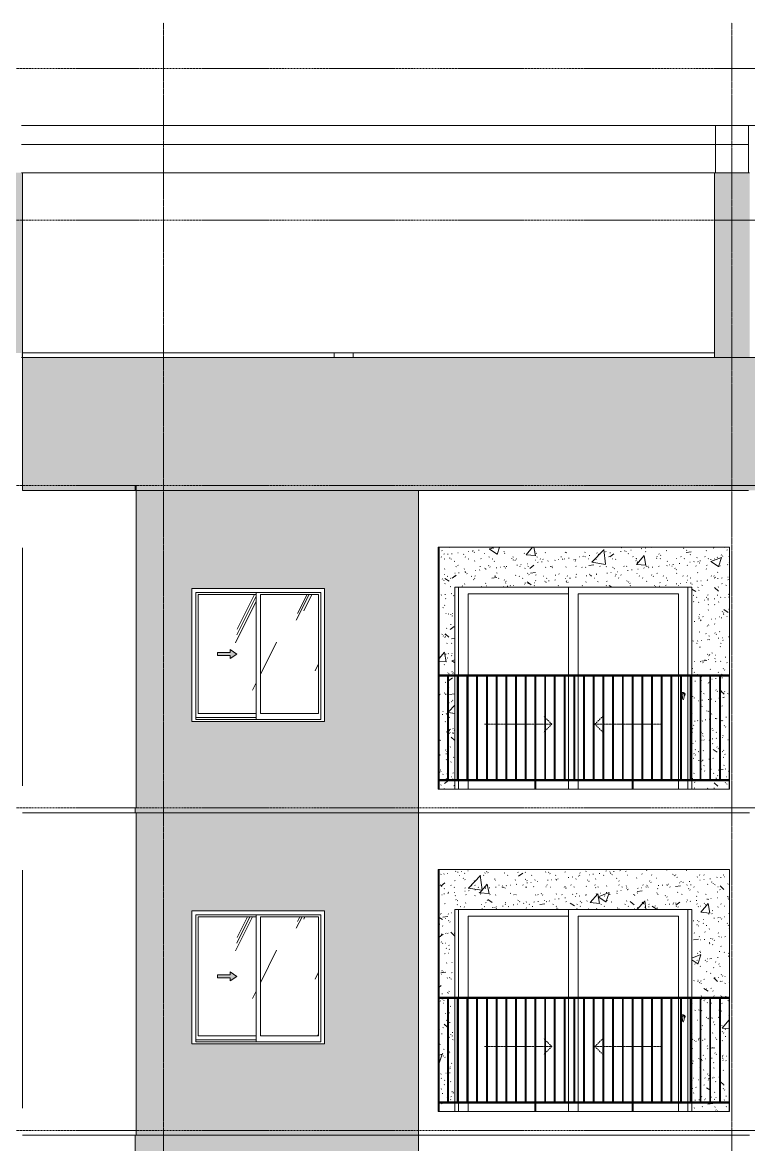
# Model space of a CAD drawing. Header units: millimetres. Extents: x 25061 to 259291, y -8723 to 35400.
# Drawn here: x 173820 to 181485, y 22450 to 34286 of the extents above; entities that cross this region are included whole.
import ezdxf

# ---------------------------------------------------------------- set-up
doc = ezdxf.new("R2010")
doc.units = ezdxf.units.MM
for name, pattern in [('1 NÉT CALL OUT', [6, 3, -3]), ('Centre', [31.75, 6.35, -4.7625, 15.875, -4.7625]), ('Dash', [6.35, 3.175, -3.175]), ('Grid Line', [22.225, 12.7, -3.175, 3.175, -3.175])]:
    doc.linetypes.add(name, pattern=pattern)
for name, color, linetype, lineweight in [('0-2', 50, 'Continuous', 5), ('A-DETL-GENF', 92, 'Continuous', 9), ('A-DETL-GENF-3', 92, '1 NÉT CALL OUT', 9), ('A-DOOR', 31, 'Continuous', 9), ('A-DOOR-FRAM', 31, 'Continuous', 9), ('A-DOOR-HDLN', 31, 'Dash', 9), ('A-FLOR-2', 7, 'Continuous', 9), ('A-FLOR-LEVL-2', 51, 'Centre', 9), ('A-GLAZ', 151, 'Continuous', 9), ('A-GLAZ-1', 7, '1 NÉT CALL OUT', 9), ('A-WALL', 113, 'Continuous', 9), ('A-WALL-PATT-2', 9, 'Continuous', 9), ('A-WALL-PATT-3', 111, 'Continuous', 5), ('I-WALL', 2, 'Continuous', 9), ('I-WALL-2', 7, 'Continuous', 9), ('I-WALL-3', 2, 'Continuous', 18), ('S-BEAM-3', 7, 'Continuous', 9), ('S-COLS', 52, 'Continuous', 9), ('S-COLS-1', 7, 'Continuous', 9), ('S-GRID-1', 1, 'Grid Line', 9)]:
    doc.layers.add(name, color=color, linetype=linetype, lineweight=lineweight)
pattern_1 = [(50, (-80880.3, 14125), (1165.978, -102.01), [121.92, -1341.12]), (355, (-80880.3, 14125), (-225.554, 1222.763), [97.536, -1072.896]), (100.451, (-80783.1, 14116.5), (940.433, 1120.746), [103.616, -1139.776]), (46.184, (-80880.3, 14450.1), (1734.91, -269.074), [182.88, -2011.68]), (96.636, (-80735.7, 14427.7), (1519.38, 1583.54), [155.42, -1709.66]), (351.184, (-80880.3, 14450.1), (1519.39, 1583.52), [146.3, -1609.34]), (21, (-80717.7, 14368.8), (970.332, -654.498), [121.92, -1341.12]), (326, (-80717.7, 14368.8), (395.533, 1178.804), [97.536, -1072.896]), (71.451, (-80636.9, 14314.3), (1365.87, 524.296), [103.616, -1139.776]), (37.5, (-80880.3, 14125), (19.767, 541.153), [53.645, -1006.246, 53.645, -1035.507, -1076.96]), (37.5, (-80880.3, 14125), (19.767, 541.153), [-2149.043, 53.645, -1023.315]), (7.5, (-80880.3, 14125), (427.646, 641.156), [53.645, -567.334, 53.645, -981.862, -410.464]), (7.5, (-80880.3, 14125), (427.646, 641.156), [-1656.486, 53.645, -356.82]), (327.5, (-81242.8, 14125), (867.782, -36.665), [53.645, -352.755, 53.645, -1214.323, -1682.496]), (327.5, (-81242.8, 14125), (867.782, -36.665), [-1674.368, 53.645, -1628.85]), (317.5, (-81405.4, 14125), (948.028, 162.73), [53.645, -474.675, 53.645, -788.416, -1194.816]), (317.5, (-81405.4, 14125), (948.028, 162.73), [-1370.38, 53.645, -1141.17])]
pattern_2 = [(37.5, (-80880.3, 14125), (-5.1206, 156.61216), [5.364, -118.181, 5.364, -132.812, -132.08]), (37.5, (-80880.3, 14125), (-5.1206, 156.61216), [-261.722, 5.364, -126.716]), (7.5, (-80880.3, 14125), (143.847, 229.3842), [5.364, -61.285, 5.364, -105.989, -42.672]), (7.5, (-80880.3, 14125), (143.847, 229.3842), [-178.003, 5.364, -37.308]), (327.5, (-80980.28, 14125), (253.1176, 0.4601), [5.364, -35.276, 5.364, -140.94, -191.008]), (327.5, (-80980.28, 14125), (253.1176, 0.4601), [-186.944, 5.364, -185.644]), (317.5, (-80980.28, 14125), (244.3381, 71.3376), [5.364, -14.956, 5.364, -90.546, -109.728]), (317.5, (-80980.28, 14125), (244.3381, 71.3376), [-116.23, 5.364, -104.364])]
pattern_3 = [(63.435, (-78970.7, 14236.3), (-0.002, 1625.6), [567.96, -3066.99]), (63.435, (-80596.3, 14236.3), (-0.002, 1625.6), [567.96, -3066.99]), (63.435, (-78192.5, 14550.35), (-0.002, 1625.6), [567.96, -3066.99]), (63.435, (-79818.1, 14550.35), (-0.002, 1625.6), [567.96, -3066.99]), (63.435, (-78310.3, 14439.5), (-0.002, 1625.6), [567.96, -3066.99]), (63.435, (-79935.9, 14439.5), (-0.002, 1625.6), [567.96, -3066.99]), (63.435, (-78430.35, 15074.4), (-0.002, 1625.6), [276.055, -3358.896]), (63.435, (-80055.95, 15074.4), (-0.002, 1625.6), [276.055, -3358.9]), (63.435, (-78508.9, 14976.15), (-0.002, 1625.6), [567.96, -3066.99]), (63.435, (-80134.5, 14976.15), (-0.002, 1625.6), [567.96, -3066.99]), (63.435, (-78495, 15046.7), (-0.002, 1625.6), [567.96, -3066.99]), (63.435, (-80120.6, 15046.7), (-0.002, 1625.6), [567.96, -3066.99]), (63.435, (-79150.9, 14737.2), (-0.002, 1625.6), [567.96, -3066.99]), (63.435, (-80776.5, 14737.2), (-0.002, 1625.6), [567.96, -3066.99]), (63.435, (-79137, 14820.35), (-0.002, 1625.6), [567.96, -3066.99]), (63.435, (-80762.6, 14820.35), (-0.002, 1625.6), [567.96, -3066.99]), (63.435, (-79133.3, 14880.3), (-0.002, 1625.6), [567.96, -3066.99]), (63.435, (-80758.9, 14880.3), (-0.002, 1625.6), [567.96, -3066.99])]

# ---------------------------------------------------------------- blocks, each defined once
blk = doc.blocks.new('NCV_TKTC_KET CAU_rvt-2-TKCS_MẶT CẮT 2')
at = {"layer": 'A-FLOR-2'}
for p, q in [((-107451, 33200), (-99778, 33200)), ((-99778, 33000), (-107451, 33000))]:
    blk.add_line(p, q, dxfattribs=at)
at = {"layer": 'S-BEAM-3'}
for p, q in [((-107451, 33200), (-100128, 33200)), ((-100128, 32700), (-100128, 33200)), ((-99778, 33200), (-91928, 33200)), ((-99778, 33200), (-99778, 32700)), ((-107443, 32700), (-100138, 32700))]:
    blk.add_line(p, q, dxfattribs=at)
at = {"layer": 'S-COLS-1'}
for p in [(-100128, 32700), (-99778, 33200)]:
    blk.add_line(p, (-100128, 33200), dxfattribs=at)
blk = doc.blocks.new('NCV_TKTC_TANG 6 - 8_rvt-4-TKCS_MẶT CẮT 2')
at = {"layer": 'A-WALL-PATT-2'}
h = blk.add_hatch(dxfattribs=at)
h.set_pattern_fill('FP_37', color=256, style=0, pattern_type=2)
h.set_pattern_definition(pattern_1)
h.paths.add_polyline_path([(-99983, 22800), (-99983, 22890), (-100378, 22890), (-100378, 22800), (-100004, 22800)])
h.paths.add_polyline_path([(-103043, 22800), (-102878, 22800), (-102878, 22890), (-103043, 22890), (-103043, 22812)])
h.paths.add_polyline_path([(-102878, 22900), (-102878, 23990), (-102945, 23990), (-102945, 22900)])
h.paths.add_polyline_path([(-100030, 22900), (-99983, 22900), (-99983, 23990), (-100075, 23990), (-100075, 22900)])
h.paths.add_polyline_path([(-100085, 22900), (-100085, 23990), (-100178, 23990), (-100178, 22900)])
h.paths.add_polyline_path([(-100188, 22900), (-100188, 23990), (-100280, 23990), (-100280, 22900)])
h.paths.add_polyline_path([(-102955, 22900), (-102955, 23990), (-103043, 23990), (-103043, 22900), (-103024, 22900)])
h.paths.add_polyline_path([(-100378, 22900), (-100290, 22900), (-100290, 23990), (-100378, 23990), (-100378, 23439)])
h.paths.add_polyline_path([(-99978, 24000), (-99978, 25350), (-103043, 25350), (-103043, 24000), (-102878, 24000), (-102878, 24930), (-100378, 24930), (-100378, 24000), (-100165, 24000)])
h = blk.add_hatch(dxfattribs=at)
h.set_pattern_fill('FP_38', color=256, style=0, pattern_type=2)
h.set_pattern_definition(pattern_2)
h.paths.add_polyline_path([(-99983, 22800), (-99983, 22890), (-100378, 22890), (-100378, 22800), (-100004, 22800)])
h.paths.add_polyline_path([(-103043, 22800), (-102878, 22800), (-102878, 22890), (-103043, 22890), (-103043, 22812)])
h.paths.add_polyline_path([(-102878, 22900), (-102878, 23990), (-102945, 23990), (-102945, 22900)])
h.paths.add_polyline_path([(-100030, 22900), (-99983, 22900), (-99983, 23990), (-100075, 23990), (-100075, 22900)])
h.paths.add_polyline_path([(-100085, 22900), (-100085, 23990), (-100178, 23990), (-100178, 22900)])
h.paths.add_polyline_path([(-100188, 22900), (-100188, 23990), (-100280, 23990), (-100280, 22900)])
h.paths.add_polyline_path([(-102955, 22900), (-102955, 23990), (-103043, 23990), (-103043, 22900), (-103024, 22900)])
h.paths.add_polyline_path([(-100378, 22900), (-100290, 22900), (-100290, 23990), (-100378, 23990), (-100378, 23439)])
h.paths.add_polyline_path([(-99978, 24000), (-99978, 25350), (-103043, 25350), (-103043, 24000), (-102878, 24000), (-102878, 24930), (-100378, 24930), (-100378, 24000), (-100165, 24000)])
at = {"layer": 'I-WALL-2'}
for p, q in [((-103043, 25350), (-103043, 24000)), ((-102878, 24000), (-102878, 24930)), ((-102878, 24930), (-100378, 24930)), ((-100378, 24930), (-100378, 24000)), ((-103043, 23990), (-103043, 22900)), ((-102878, 22900), (-102878, 23990)), ((-100378, 23990), (-100378, 22900)), ((-103043, 22890), (-103043, 22800)), ((-102878, 22800), (-102878, 22890)), ((-100378, 22890), (-100378, 22800))]:
    blk.add_line(p, q, dxfattribs=at)
blk = doc.blocks.new('NCV_TKTC_TANG 6 - 8_rvt-5-TKCS_MẶT CẮT 2')
at = {"layer": 'A-WALL-PATT-2'}
h = blk.add_hatch(dxfattribs=at)
h.set_pattern_fill('FP_37', color=256, style=0, pattern_type=2)
h.set_pattern_definition(pattern_1)
h.paths.add_polyline_path([(-100004, 26200), (-99983, 26200), (-99983, 26290), (-100378, 26290), (-100378, 26200), (-100013, 26200)])
h.paths.add_polyline_path([(-103043, 26200), (-102878, 26200), (-102878, 26290), (-103043, 26290), (-103043, 26213)])
h.paths.add_polyline_path([(-102878, 26300), (-102878, 27390), (-102945, 27390), (-102945, 26300)])
h.paths.add_polyline_path([(-100021, 26300), (-99983, 26300), (-99983, 27390), (-100075, 27390), (-100075, 26300), (-100030, 26300)])
h.paths.add_polyline_path([(-102955, 26300), (-102955, 27390), (-103043, 27390), (-103043, 26300), (-102973, 26300)])
h.paths.add_polyline_path([(-100378, 26300), (-100290, 26300), (-100290, 27390), (-100378, 27390), (-100378, 26524)])
h.paths.add_polyline_path([(-100280, 26300), (-100188, 26300), (-100188, 27390), (-100280, 27390), (-100280, 26524)])
h.paths.add_polyline_path([(-100085, 26300), (-100085, 27390), (-100178, 27390), (-100178, 26300)])
h.paths.add_polyline_path([(-102878, 27400), (-102878, 28330), (-100378, 28330), (-100378, 27400), (-99978, 27400), (-99978, 28750), (-103043, 28750), (-103043, 27400), (-102945, 27400)])
h = blk.add_hatch(dxfattribs=at)
h.set_pattern_fill('FP_38', color=256, style=0, pattern_type=2)
h.set_pattern_definition(pattern_2)
h.paths.add_polyline_path([(-100004, 26200), (-99983, 26200), (-99983, 26290), (-100378, 26290), (-100378, 26200), (-100013, 26200)])
h.paths.add_polyline_path([(-103043, 26200), (-102878, 26200), (-102878, 26290), (-103043, 26290), (-103043, 26213)])
h.paths.add_polyline_path([(-102878, 26300), (-102878, 27390), (-102945, 27390), (-102945, 26300)])
h.paths.add_polyline_path([(-100021, 26300), (-99983, 26300), (-99983, 27390), (-100075, 27390), (-100075, 26300), (-100030, 26300)])
h.paths.add_polyline_path([(-102955, 26300), (-102955, 27390), (-103043, 27390), (-103043, 26300), (-102973, 26300)])
h.paths.add_polyline_path([(-100378, 26300), (-100290, 26300), (-100290, 27390), (-100378, 27390), (-100378, 26524)])
h.paths.add_polyline_path([(-100280, 26300), (-100188, 26300), (-100188, 27390), (-100280, 27390), (-100280, 26524)])
h.paths.add_polyline_path([(-100085, 26300), (-100085, 27390), (-100178, 27390), (-100178, 26300)])
h.paths.add_polyline_path([(-102878, 27400), (-102878, 28330), (-100378, 28330), (-100378, 27400), (-99978, 27400), (-99978, 28750), (-103043, 28750), (-103043, 27400), (-102945, 27400)])
at = {"layer": 'I-WALL-2'}
for p, q in [((-103043, 28750), (-103043, 27400)), ((-102878, 27400), (-102878, 28330)), ((-102878, 28330), (-100378, 28330)), ((-100378, 28330), (-100378, 27400)), ((-103043, 27390), (-103043, 26300)), ((-102878, 26300), (-102878, 27390)), ((-100378, 27390), (-100378, 26300)), ((-103043, 26290), (-103043, 26200)), ((-102878, 26200), (-102878, 26290)), ((-100378, 26290), (-100378, 26200))]:
    blk.add_line(p, q, dxfattribs=at)
blk = doc.blocks.new('G1_SOF - BO TRU - 200x200-3061822-TKCS_MẶT CẮT 2')
at = {"layer": 'S-COLS'}
for p, q in [((-48853, 30750), (-48853, 30800)), ((-48653, 30800), (-48853, 30800)), ((-48653, 30800), (-48653, 30750))]:
    blk.add_line(p, q, dxfattribs=at)
blk = doc.blocks.new('1_FAMILY RVT - W01-WxH 1400x1400xmm-V339-TKCS_MẶT CẮT 2')
at = {"layer": 'A-DETL-GENF-3'}
blk.add_hatch(color=256, dxfattribs=at).paths.add_polyline_path([(-105248, 24176), (-105180, 24224), (-105248, 24271), (-105248, 24241), (-105384, 24241), (-105384, 24207), (-105248, 24207)])
at = {"layer": 'A-GLAZ'}
h = blk.add_hatch(dxfattribs=at)
h.set_pattern_fill('FP_35', color=256, style=0, pattern_type=2)
h.set_pattern_definition(pattern_3)
h.paths.add_polyline_path([(-104975, 23597), (-104975, 24851), (-105589, 24851), (-105589, 23597)])
h.paths.add_polyline_path([(-105248, 24176), (-105248, 24207), (-105384, 24207), (-105384, 24241), (-105248, 24241), (-105248, 24271), (-105180, 24224), (-105205, 24207)])
h = blk.add_hatch(dxfattribs=at)
h.set_pattern_fill('FP_35', color=256, style=0, pattern_type=2)
h.set_pattern_definition(pattern_3)
h.paths.add_polyline_path([(-104316, 23597), (-104316, 24851), (-104930, 24851), (-104930, 23597), (-104539, 23597)])
at = {"layer": 'A-DETL-GENF'}
for p, q in [((-105248, 24271), (-105248, 24241)), ((-105180, 24224), (-105248, 24271)), ((-105180, 24224), (-105248, 24271)), ((-105248, 24271), (-105248, 24241)), ((-105384, 24241), (-105384, 24207)), ((-105384, 24241), (-105248, 24241)), ((-105248, 24241), (-105384, 24241)), ((-105384, 24241), (-105384, 24207)), ((-105384, 24207), (-105248, 24207)), ((-105384, 24207), (-105248, 24207)), ((-105180, 24224), (-105248, 24176)), ((-105248, 24176), (-105180, 24224)), ((-105248, 24207), (-105248, 24176)), ((-105248, 24207), (-105248, 24176))]:
    blk.add_line(p, q, dxfattribs=at)
at = {"layer": 'A-GLAZ'}
for p, q in [((-104253, 24914), (-105653, 24914)), ((-105653, 24914), (-105653, 23514)), ((-105612, 24873), (-104293, 24873)), ((-105612, 23533), (-105612, 24873)), ((-104975, 24873), (-104975, 23533)), ((-104293, 23533), (-104293, 24873)), ((-104253, 24914), (-104253, 23514)), ((-105589, 24851), (-105589, 23597)), ((-104975, 24851), (-105589, 24851)), ((-104930, 23597), (-104930, 24851)), ((-104930, 24851), (-104316, 24851)), ((-104316, 24851), (-104316, 23597)), ((-105589, 23597), (-104975, 23597)), ((-104316, 23597), (-104930, 23597)), ((-104253, 23514), (-105653, 23514)), ((-104975, 23553), (-105612, 23553)), ((-104975, 23553), (-105612, 23553)), ((-104293, 23533), (-105612, 23533))]:
    blk.add_line(p, q, dxfattribs=at)
blk = doc.blocks.new('DEG_02-DEG_03 - DEG_02-2500x2400mm-CỬA ĐI 02 CÁNH TRƯỢT-V135-TKCS_MẶT CẮT 2')
at = {"layer": 'A-DOOR'}
for p, q in [((-102738, 11260), (-102738, 10400)), ((-102738, 11260), (-101678, 11260)), ((-101678, 10400), (-101678, 11330)), ((-101578, 11260), (-101578, 10400)), ((-101578, 11260), (-100518, 11260)), ((-100518, 10400), (-100518, 11260)), ((-100418, 11330), (-100418, 10400)), ((-102738, 10390), (-102738, 9300)), ((-101678, 9300), (-101678, 10390)), ((-101578, 10390), (-101578, 9300)), ((-100518, 9300), (-100518, 10390)), ((-100418, 10390), (-100418, 9300)), ((-102738, 9290), (-102738, 9200)), ((-101678, 9200), (-101678, 9290)), ((-101578, 9290), (-101578, 9200)), ((-100518, 9200), (-100518, 9290)), ((-100418, 9290), (-100418, 9200))]:
    blk.add_line(p, q, dxfattribs=at)
at = {"layer": 'A-DOOR', "flags": 128}
blk.add_lwpolyline([(-100466, 10209), (-100466, 10209), (-100466, 10209), (-100466, 10209), (-100466, 10209), (-100466, 10209), (-100466, 10209), (-100466, 10209), (-100466, 10209), (-100466, 10209), (-100466, 10209), (-100466, 10209), (-100466, 10209), (-100466, 10209), (-100466, 10209), (-100466, 10209), (-100466, 10209), (-100466, 10209), (-100467, 10209), (-100467, 10209), (-100467, 10209), (-100467, 10209), (-100467, 10209), (-100467, 10209), (-100467, 10209), (-100467, 10209), (-100467, 10209), (-100467, 10209), (-100467, 10209), (-100467, 10209), (-100467, 10209), (-100467, 10209), (-100467, 10209), (-100467, 10209), (-100467, 10209), (-100467, 10209), (-100467, 10209), (-100468, 10209), (-100468, 10209), (-100468, 10209), (-100468, 10209), (-100468, 10209), (-100468, 10209), (-100468, 10209), (-100468, 10209), (-100468, 10209), (-100468, 10209), (-100468, 10209), (-100468, 10209), (-100468, 10209), (-100468, 10209), (-100468, 10209), (-100468, 10209), (-100468, 10209), (-100468, 10209), (-100469, 10209), (-100469, 10209), (-100469, 10209), (-100469, 10209), (-100469, 10209), (-100469, 10209), (-100469, 10209), (-100469, 10209), (-100469, 10209), (-100469, 10209), (-100469, 10209), (-100469, 10209), (-100469, 10209), (-100469, 10209), (-100469, 10209), (-100469, 10209), (-100469, 10209), (-100469, 10209), (-100469, 10209), (-100469, 10209), (-100469, 10209)], dxfattribs=at)
at = {"layer": 'A-DOOR'}
for centre, radius, start, end in [((-100468, 10200), 20, 0, 150), ((-100468, 10200), 20, 210, 240), ((-100469, 10199), 9.45, 90, 180), ((-100314, 10199), 165, 180, 199.134), ((-100466, 10199), 9.45, 0, 90), ((-100621, 10199), 165, 340.866, 0), ((-100468, 10200), 20, 300, 0), ((-100467, 10146), 2.34, 199.134, 261.031), ((-100468, 10146), 2.34, 278.969, 340.866)]:
    blk.add_arc(centre, radius, start, end, dxfattribs=at)
at = {"layer": 'A-DOOR-FRAM'}
for p, q in [((-102838, 10400), (-102838, 11330)), ((-100418, 10400), (-100418, 11330)), ((-102838, 9300), (-102838, 10390)), ((-100418, 9300), (-100418, 10390)), ((-102838, 9200), (-102838, 9290)), ((-100418, 9200), (-100418, 9290))]:
    blk.add_line(p, q, dxfattribs=at)
at = {"layer": 'A-DOOR-HDLN'}
for p, q in [((-101930, 9959), (-101940, 9969)), ((-101855, 9884), (-101920, 9949)), ((-101400, 9884), (-101315, 9969)), ((-102565, 9884), (-102545, 9884)), ((-102535, 9884), (-102443, 9884)), ((-102433, 9884), (-102340, 9884)), ((-102330, 9884), (-102238, 9884)), ((-102228, 9884), (-102135, 9884)), ((-102125, 9884), (-102033, 9884)), ((-102023, 9884), (-101930, 9884)), ((-101855, 9884), (-101920, 9819)), ((-101920, 9884), (-101855, 9884)), ((-101400, 9884), (-101315, 9799)), ((-101315, 9884), (-101400, 9884)), ((-101213, 9884), (-101305, 9884)), ((-101110, 9884), (-101203, 9884)), ((-101008, 9884), (-101100, 9884)), ((-100905, 9884), (-100998, 9884)), ((-100803, 9884), (-100895, 9884)), ((-100700, 9884), (-100793, 9884)), ((-101930, 9809), (-101940, 9799))]:
    blk.add_line(p, q, dxfattribs=at)
blk = doc.blocks.new('Railing - 10mm-1251313-TKCS_MẶT CẮT 2')
at = {"layer": ''}
for p, q in [((-60830.064287, 5900), (-60830.064287, 6990)), ((-60820.064287, 6990), (-60820.064287, 5900))]:
    blk.add_line(p, q, dxfattribs=at)
blk = doc.blocks.new('Railing - 50 x 10mm-1251315-TKCS_MẶT CẮT 2')
at = {"layer": ''}
for p, q in [((-59897.564287, 6990), (-59907.564287, 6990)), ((-59907.564287, 5800), (-59907.564287, 6990)), ((-59897.564287, 6990), (-59897.564287, 5800))]:
    blk.add_line(p, q, dxfattribs=at)
blk = doc.blocks.new('Railing - 50 x 10mm-1251311-TKCS_MẶT CẮT 2')
at = {"layer": ''}
for q in [(-60927.564287, 6990), (-60922.564287, 5800)]:
    blk.add_line((-60922.564287, 6990), q, dxfattribs=at)
blk = doc.blocks.new('Railing - 50 x 10mm-V186-TKCS_MẶT CẮT 2')
at = {"layer": ''}
for p in [(-57852.564287, 6990), (-57857.564287, 5800)]:
    blk.add_line(p, (-57857.564287, 6990), dxfattribs=at)
blk = doc.blocks.new('Railing - Railing-3824700-TKCS_MẶT CẮT 2')
at = {"layer": ''}
for p, q in [((-103053, 22900), (-99978, 22900)), ((-103053, 22890), (-99978, 22890))]:
    blk.add_line(p, q, dxfattribs=at)
at = {"extrusion": (0, 0, -1), "zscale": -1}
for name, p in [('Railing - 50 x 10mm-V186-TKCS_MẶT CẮT 2', (160905, 17000)), ('Railing - 10mm-1251313-TKCS_MẶT CẮT 2', (163775, 17000)), ('Railing - 10mm-1251313-TKCS_MẶT CẮT 2', (163673, 17000)), ('Railing - 10mm-1251313-TKCS_MẶT CẮT 2', (163570, 17000)), ('Railing - 10mm-1251313-TKCS_MẶT CẮT 2', (163468, 17000)), ('Railing - 10mm-1251313-TKCS_MẶT CẮT 2', (163365, 17000)), ('Railing - 10mm-1251313-TKCS_MẶT CẮT 2', (163263, 17000)), ('Railing - 10mm-1251313-TKCS_MẶT CẮT 2', (163160, 17000)), ('Railing - 10mm-1251313-TKCS_MẶT CẮT 2', (163058, 17000)), ('Railing - 10mm-1251313-TKCS_MẶT CẮT 2', (162955, 17000)), ('Railing - 50 x 10mm-1251315-TKCS_MẶT CẮT 2', (161930, 17000)), ('Railing - 10mm-1251313-TKCS_MẶT CẮT 2', (162750, 17000)), ('Railing - 10mm-1251313-TKCS_MẶT CẮT 2', (162648, 17000)), ('Railing - 10mm-1251313-TKCS_MẶT CẮT 2', (162545, 17000)), ('Railing - 10mm-1251313-TKCS_MẶT CẮT 2', (162443, 17000)), ('Railing - 10mm-1251313-TKCS_MẶT CẮT 2', (162340, 17000)), ('Railing - 10mm-1251313-TKCS_MẶT CẮT 2', (162238, 17000)), ('Railing - 10mm-1251313-TKCS_MẶT CẮT 2', (162135, 17000)), ('Railing - 10mm-1251313-TKCS_MẶT CẮT 2', (162033, 17000)), ('Railing - 10mm-1251313-TKCS_MẶT CẮT 2', (161930, 17000)), ('Railing - 50 x 10mm-1251315-TKCS_MẶT CẮT 2', (160905, 17000)), ('Railing - 10mm-1251313-TKCS_MẶT CẮT 2', (161725, 17000)), ('Railing - 10mm-1251313-TKCS_MẶT CẮT 2', (161623, 17000)), ('Railing - 10mm-1251313-TKCS_MẶT CẮT 2', (161520, 17000)), ('Railing - 10mm-1251313-TKCS_MẶT CẮT 2', (161418, 17000)), ('Railing - 10mm-1251313-TKCS_MẶT CẮT 2', (161315, 17000)), ('Railing - 10mm-1251313-TKCS_MẶT CẮT 2', (161213, 17000)), ('Railing - 10mm-1251313-TKCS_MẶT CẮT 2', (161110, 17000)), ('Railing - 10mm-1251313-TKCS_MẶT CẮT 2', (161008, 17000)), ('Railing - 10mm-1251313-TKCS_MẶT CẮT 2', (160905, 17000)), ('Railing - 50 x 10mm-1251311-TKCS_MẶT CẮT 2', (160905, 17000))]:
    blk.add_blockref(name, p, dxfattribs=at)
blk = doc.blocks.new('Top Rail Type - Top Rail_Internal_-3824701-TKCS_MẶT CẮT 2')
at = {"layer": ''}
for p, q in [((-99977.564287, 24000), (-103052.564287, 24000)), ((-99977.564287, 23990), (-103052.564287, 23990))]:
    blk.add_line(p, q, dxfattribs=at)
blk = doc.blocks.new('1_FAMILY RVT - W01-WxH 1400x1400xmm-V357-TKCS_MẶT CẮT 2')
at = {"layer": 'A-DETL-GENF-3'}
blk.add_hatch(color=256, dxfattribs=at).paths.add_polyline_path([(-105248, 27576), (-105180, 27624), (-105248, 27671), (-105248, 27641), (-105384, 27641), (-105384, 27607), (-105248, 27607)])
at = {"layer": 'A-GLAZ'}
h = blk.add_hatch(dxfattribs=at)
h.set_pattern_fill('FP_35', color=256, style=0, pattern_type=2)
h.set_pattern_definition(pattern_3)
h.paths.add_polyline_path([(-105589, 26997), (-104975, 26997), (-104975, 28251), (-105589, 28251), (-105589, 27607)])
h.paths.add_polyline_path([(-105248, 27576), (-105248, 27607), (-105384, 27607), (-105384, 27641), (-105248, 27641), (-105248, 27671), (-105180, 27624), (-105205, 27607)])
h = blk.add_hatch(dxfattribs=at)
h.set_pattern_fill('FP_35', color=256, style=0, pattern_type=2)
h.set_pattern_definition(pattern_3)
h.paths.add_polyline_path([(-104316, 26997), (-104316, 28251), (-104930, 28251), (-104930, 26997), (-104539, 26997)])
at = {"layer": 'A-DETL-GENF'}
for p, q in [((-105384, 27641), (-105384, 27607)), ((-105384, 27641), (-105248, 27641)), ((-105248, 27641), (-105384, 27641)), ((-105384, 27641), (-105384, 27607)), ((-105384, 27607), (-105248, 27607)), ((-105384, 27607), (-105248, 27607)), ((-105248, 27671), (-105248, 27641)), ((-105180, 27624), (-105248, 27671)), ((-105180, 27624), (-105248, 27671)), ((-105248, 27671), (-105248, 27641)), ((-105180, 27624), (-105248, 27576)), ((-105248, 27576), (-105180, 27624)), ((-105248, 27607), (-105248, 27576)), ((-105248, 27607), (-105248, 27576))]:
    blk.add_line(p, q, dxfattribs=at)
at = {"layer": 'A-GLAZ'}
for p, q in [((-104253, 28314), (-105653, 28314)), ((-105653, 28314), (-105653, 26914)), ((-104253, 28314), (-104253, 26914)), ((-105612, 28273), (-104293, 28273)), ((-105612, 26933), (-105612, 28273)), ((-105589, 28251), (-105589, 26997)), ((-104975, 28251), (-105589, 28251)), ((-104975, 28273), (-104975, 26933)), ((-104930, 26997), (-104930, 28251)), ((-104930, 28251), (-104316, 28251)), ((-104316, 28251), (-104316, 26997)), ((-104293, 26933), (-104293, 28273)), ((-105589, 26997), (-104975, 26997)), ((-104316, 26997), (-104930, 26997)), ((-104253, 26914), (-105653, 26914)), ((-104975, 26953), (-105612, 26953)), ((-104975, 26953), (-105612, 26953)), ((-104293, 26933), (-105612, 26933))]:
    blk.add_line(p, q, dxfattribs=at)
blk = doc.blocks.new('Railing - Railing-3827949-TKCS_MẶT CẮT 2')
at = {"layer": ''}
for p, q in [((-103053, 26300), (-99978, 26300)), ((-103053, 26290), (-99978, 26290))]:
    blk.add_line(p, q, dxfattribs=at)
at = {"extrusion": (0, 0, -1), "zscale": -1}
for name, p in [('Railing - 50 x 10mm-V186-TKCS_MẶT CẮT 2', (160905, 20400)), ('Railing - 10mm-1251313-TKCS_MẶT CẮT 2', (163775, 20400)), ('Railing - 10mm-1251313-TKCS_MẶT CẮT 2', (163673, 20400)), ('Railing - 10mm-1251313-TKCS_MẶT CẮT 2', (163570, 20400)), ('Railing - 10mm-1251313-TKCS_MẶT CẮT 2', (163468, 20400)), ('Railing - 10mm-1251313-TKCS_MẶT CẮT 2', (163365, 20400)), ('Railing - 10mm-1251313-TKCS_MẶT CẮT 2', (163263, 20400)), ('Railing - 10mm-1251313-TKCS_MẶT CẮT 2', (163160, 20400)), ('Railing - 10mm-1251313-TKCS_MẶT CẮT 2', (163058, 20400)), ('Railing - 10mm-1251313-TKCS_MẶT CẮT 2', (162955, 20400)), ('Railing - 50 x 10mm-1251315-TKCS_MẶT CẮT 2', (161930, 20400)), ('Railing - 10mm-1251313-TKCS_MẶT CẮT 2', (162750, 20400)), ('Railing - 10mm-1251313-TKCS_MẶT CẮT 2', (162648, 20400)), ('Railing - 10mm-1251313-TKCS_MẶT CẮT 2', (162545, 20400)), ('Railing - 10mm-1251313-TKCS_MẶT CẮT 2', (162443, 20400)), ('Railing - 10mm-1251313-TKCS_MẶT CẮT 2', (162340, 20400)), ('Railing - 10mm-1251313-TKCS_MẶT CẮT 2', (162238, 20400)), ('Railing - 10mm-1251313-TKCS_MẶT CẮT 2', (162135, 20400)), ('Railing - 10mm-1251313-TKCS_MẶT CẮT 2', (162033, 20400)), ('Railing - 10mm-1251313-TKCS_MẶT CẮT 2', (161930, 20400)), ('Railing - 50 x 10mm-1251315-TKCS_MẶT CẮT 2', (160905, 20400)), ('Railing - 10mm-1251313-TKCS_MẶT CẮT 2', (161725, 20400)), ('Railing - 10mm-1251313-TKCS_MẶT CẮT 2', (161623, 20400)), ('Railing - 10mm-1251313-TKCS_MẶT CẮT 2', (161520, 20400)), ('Railing - 10mm-1251313-TKCS_MẶT CẮT 2', (161418, 20400)), ('Railing - 10mm-1251313-TKCS_MẶT CẮT 2', (161315, 20400)), ('Railing - 10mm-1251313-TKCS_MẶT CẮT 2', (161213, 20400)), ('Railing - 10mm-1251313-TKCS_MẶT CẮT 2', (161110, 20400)), ('Railing - 10mm-1251313-TKCS_MẶT CẮT 2', (161008, 20400)), ('Railing - 10mm-1251313-TKCS_MẶT CẮT 2', (160905, 20400)), ('Railing - 50 x 10mm-1251311-TKCS_MẶT CẮT 2', (160905, 20400))]:
    blk.add_blockref(name, p, dxfattribs=at)
blk = doc.blocks.new('Top Rail Type - Top Rail_Internal_-3827950-TKCS_MẶT CẮT 2')
at = {"layer": ''}
for p, q in [((-99977.564287, 27400), (-103052.564287, 27400)), ((-99977.564287, 27390), (-103052.564287, 27390))]:
    blk.add_line(p, q, dxfattribs=at)

msp = doc.modelspace()

# ---------------------------------------------------------------- hatches: boundary and pattern name
at = {"layer": 'A-WALL-PATT-3'}
for points in [[(173543, 30750), (173610.2, 30750), (173610.2, 30800), (173810.2, 30800), (173810.2, 30750), (173820.2, 30750), (173820.2, 32700), (173400.2, 32700), (173400.2, 30750)], [(181125.2, 30750), (181495.2, 30750), (181495.1, 32700), (181125.2, 32700)], [(173820.2, 29350), (175010.2, 29350), (175010.2, 29400), (175020.2, 29400), (175020.2, 29350), (203735.2, 29350), (203735.2, 29400), (204085.2, 29400), (204085.2, 29350), (226600.2, 29350), (226600.2, 29400), (227810.1, 29400), (227810.1, 30750), (173820.2, 30750), (173820.2, 29451.9)]]:
    msp.add_hatch(color=256, dxfattribs=at).paths.add_polyline_path(points)
h = msp.add_hatch(color=256, dxfattribs=at)
h.paths.add_polyline_path([(175010.2, 25950), (178000.2, 25950), (178000.2, 29350), (175020.2, 29350), (175020.2, 26000), (175010.2, 26000)])
h.paths.add_polyline_path([(177010.2, 26914.4), (175610.2, 26914.4), (175610.2, 28314.4), (177010.2, 28314.4), (177010.2, 26933.5)])
h = msp.add_hatch(color=256, dxfattribs=at)
h.paths.add_polyline_path([(175020.2, 22550), (178000.2, 22550), (178000.2, 25950), (175020.2, 25950), (175020.2, 22822.3)])
h.paths.add_polyline_path([(175610.2, 23514.4), (175610.2, 24914.4), (177010.2, 24914.4), (177010.2, 23514.4), (175651.1, 23514.4)])
h = msp.add_hatch(color=256, dxfattribs=at)
h.paths.add_polyline_path([(175020.2, 19150), (178000.2, 19150), (178000.2, 22550), (175010.2, 22550), (175010.2, 19150)])
h.paths.add_polyline_path([(175651.1, 20114.4), (175610.2, 20114.4), (175610.2, 21514.4), (177010.2, 21514.4), (177010.2, 20114.4), (176723.9, 20114.4)])

# ---------------------------------------------------------------- linework, layer by layer
at = {"layer": 'A-FLOR-LEVL-2'}
for p, q in [((147110.2, 33800), (255566.7, 33800)), ((147110.2, 32200), (255566.7, 32200)), ((147110.2, 29400), (255566.7, 29400)), ((147110.2, 26000), (255566.7, 26000)), ((147110.2, 22600), (255566.7, 22600))]:
    msp.add_line(p, q, dxfattribs=at)
at = {"layer": 'A-WALL'}
for p, q in [((173820.2, 32700), (173810.2, 32700)), ((173820.2, 30750), (173820.2, 32700)), ((181495.2, 32700), (181125.2, 32700)), ((181125.2, 32700), (181125.2, 30750)), ((177110.3, 30800), (173820.2, 30800)), ((181125.2, 30800), (177310.3, 30800)), ((175010.2, 29350), (175010.2, 29400)), ((175010.2, 29400), (175020.2, 29400)), ((175020.2, 26000), (175020.2, 29400)), ((178010.2, 29350), (173820.2, 29350)), ((178000.2, 5600), (178000.2, 29350)), ((181485.2, 29350), (178010.2, 29350)), ((173820.2, 28742.9), (173820.2, 26232.3)), ((178210.2, 28750), (181285.2, 28750)), ((178210.2, 26200), (178210.2, 28750)), ((181285.2, 28750), (181285.2, 26200)), ((181285.2, 26200), (178210.2, 26200)), ((178010.2, 25950), (173820.2, 25950)), ((173820.2, 25950), (175010.2, 25950)), ((175010.2, 25950), (175010.2, 26000)), ((175010.2, 26000), (175020.2, 26000)), ((175020.2, 22550), (175020.2, 25950)), ((181495.2, 25950), (175020.2, 25950)), ((173820.2, 25342.9), (173820.2, 22832.3)), ((178210.2, 25350), (181285.2, 25350)), ((178210.2, 22800), (178210.2, 25350)), ((181285.2, 25350), (181285.2, 22800)), ((181285.2, 22800), (178210.2, 22800)), ((175010.2, 22550), (173820.2, 22550)), ((173820.2, 22550), (181495.2, 22550)), ((175010.2, 19150), (175010.2, 22550)), ((178010.2, 22550), (175020.2, 22550))]:
    msp.add_line(p, q, dxfattribs=at)
at = {"layer": 'I-WALL'}
msp.add_line((227800.2, 30750), (173820.2, 30750), dxfattribs=at)
at = {"layer": 'I-WALL-3'}
for p, q in [((173820.2, 30750), (173810.2, 30750)), ((173820.2, 29350), (173820.2, 30750)), ((173820.2, 29350), (173820.2, 29350))]:
    msp.add_line(p, q, dxfattribs=at)
at = {"layer": 'S-GRID-1'}
for p, q in [((175310.2, 30285.9), (175310.2, 34285.9)), ((181310.2, 30285.9), (181310.2, 34285.9)), ((175310.2, -3283.1), (175310.2, 30285.9)), ((181310.2, -3283.1), (181310.2, 30285.9))]:
    msp.add_line(p, q, dxfattribs=at)

# ---------------------------------------------------------------- block references
at = {"layer": ''}
for name in ['Top Rail Type - Top Rail_Internal_-3827950-TKCS_MẶT CẮT 2', 'Railing - Railing-3827949-TKCS_MẶT CẮT 2', 'Top Rail Type - Top Rail_Internal_-3824701-TKCS_MẶT CẮT 2', 'Railing - Railing-3824700-TKCS_MẶT CẮT 2']:
    msp.add_blockref(name, (281262.8, 0), dxfattribs=at)
at = {"layer": '0-2'}
for name in ['NCV_TKTC_KET CAU_rvt-2-TKCS_MẶT CẮT 2', 'NCV_TKTC_TANG 6 - 8_rvt-5-TKCS_MẶT CẮT 2', 'NCV_TKTC_TANG 6 - 8_rvt-4-TKCS_MẶT CẮT 2']:
    msp.add_blockref(name, (281262.8, 0), dxfattribs=at)
at = {"layer": 'A-DOOR'}
for p in [(281262.8, 17000), (281262.8, 13600)]:
    msp.add_blockref('DEG_02-DEG_03 - DEG_02-2500x2400mm-CỬA ĐI 02 CÁNH TRƯỢT-V135-TKCS_MẶT CẮT 2', p, dxfattribs=at)
at = {"layer": 'A-GLAZ-1'}
for name in ['1_FAMILY RVT - W01-WxH 1400x1400xmm-V357-TKCS_MẶT CẮT 2', '1_FAMILY RVT - W01-WxH 1400x1400xmm-V339-TKCS_MẶT CẮT 2']:
    msp.add_blockref(name, (281262.8, 0), dxfattribs=at)
at = {"layer": 'S-COLS'}
msp.add_blockref('G1_SOF - BO TRU - 200x200-3061822-TKCS_MẶT CẮT 2', (225962.8, 0), dxfattribs=at)

doc.saveas('drawing.dxf')
